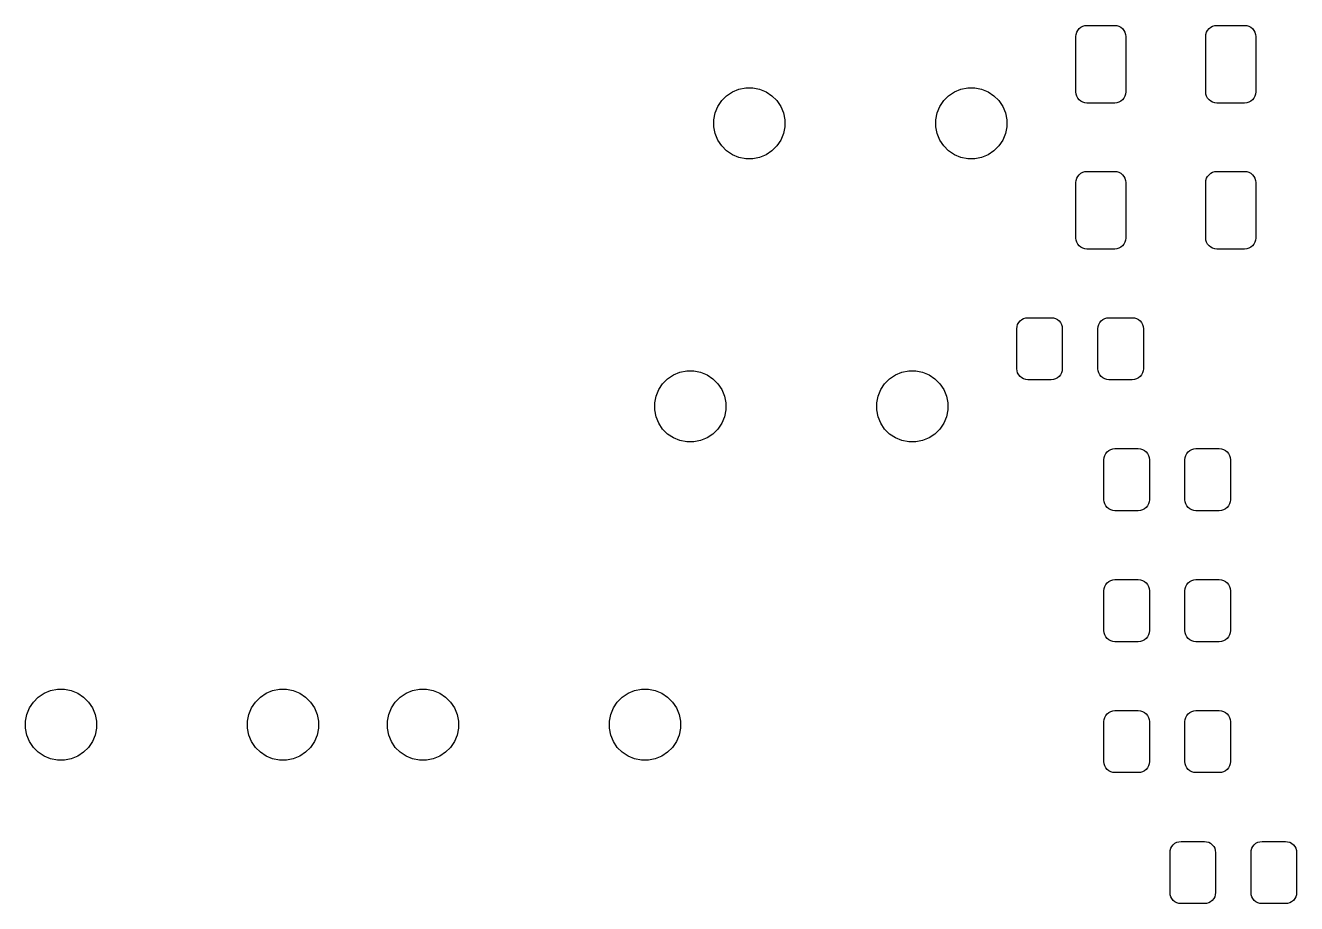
# Model space of a CAD drawing. Extents: x 30 to 486, y -172 to -28.
# Drawn here: x 457.84 to 486.46, y -102.9 to -83.11 of the extents above; entities that cross this region are included whole.
import ezdxf

# ---------------------------------------------------------------- set-up
doc = ezdxf.new("R2010")
doc.units = 0
doc.layers.add('BLACK', color=7, linetype='CONTINUOUS')

msp = doc.modelspace()

# ---------------------------------------------------------------- linework, layer by layer
at = {"layer": 'BLACK', "linetype": 'CONTINUOUS'}
for p, q in [((481.498, -83.3162), (481.512, -83.2693)), ((481.512, -83.2693), (481.535, -83.2261)), ((481.535, -83.2261), (481.566, -83.1882)), ((481.566, -83.1882), (481.604, -83.1571)), ((481.604, -83.1571), (481.647, -83.134)), ((481.647, -83.134), (481.694, -83.1198)), ((481.694, -83.1198), (481.743, -83.115)), ((481.743, -83.115), (482.368, -83.115)), ((482.368, -83.115), (482.417, -83.1198)), ((482.417, -83.1198), (482.464, -83.134)), ((482.464, -83.134), (482.507, -83.1571)), ((482.507, -83.1571), (482.545, -83.1882)), ((482.545, -83.1882), (482.576, -83.2261)), ((482.576, -83.2261), (482.599, -83.2693)), ((482.599, -83.2693), (482.613, -83.3162)), ((484.423, -83.3162), (484.437, -83.2693)), ((484.437, -83.2693), (484.46, -83.2261)), ((484.46, -83.2261), (484.491, -83.1882)), ((484.491, -83.1882), (484.529, -83.1571)), ((484.529, -83.1571), (484.572, -83.134)), ((484.572, -83.134), (484.619, -83.1198)), ((484.619, -83.1198), (484.668, -83.115)), ((484.668, -83.115), (485.293, -83.115)), ((485.293, -83.115), (485.342, -83.1198)), ((485.342, -83.1198), (485.389, -83.134)), ((485.389, -83.134), (485.432, -83.1571)), ((485.432, -83.1571), (485.47, -83.1882)), ((485.47, -83.1882), (485.501, -83.2261)), ((485.501, -83.2261), (485.524, -83.2693)), ((485.524, -83.2693), (485.538, -83.3162)), ((481.493, -83.365), (481.498, -83.3162)), ((481.493, -84.615), (481.493, -83.365)), ((482.613, -83.3162), (482.618, -83.365)), ((482.618, -83.365), (482.618, -84.615)), ((484.418, -83.365), (484.423, -83.3162)), ((484.418, -84.615), (484.418, -83.365)), ((485.538, -83.3162), (485.543, -83.365)), ((485.543, -83.365), (485.543, -84.615)), ((473.517, -84.81), (473.628, -84.6986)), ((473.628, -84.6986), (473.759, -84.611)), ((473.759, -84.611), (473.905, -84.5507)), ((473.905, -84.5507), (474.059, -84.52)), ((474.059, -84.52), (474.217, -84.52)), ((474.217, -84.52), (474.371, -84.5507)), ((474.371, -84.5507), (474.517, -84.611)), ((474.517, -84.611), (474.648, -84.6986)), ((474.648, -84.6986), (474.759, -84.81)), ((478.517, -84.81), (478.628, -84.6986)), ((478.628, -84.6986), (478.759, -84.611)), ((478.759, -84.611), (478.905, -84.5507)), ((478.905, -84.5507), (479.059, -84.52)), ((479.059, -84.52), (479.217, -84.52)), ((479.217, -84.52), (479.371, -84.5507)), ((479.371, -84.5507), (479.517, -84.611)), ((479.517, -84.611), (479.648, -84.6986)), ((479.648, -84.6986), (479.759, -84.81)), ((481.498, -84.6638), (481.493, -84.615)), ((481.512, -84.7107), (481.498, -84.6638)), ((481.535, -84.7539), (481.512, -84.7107)), ((482.599, -84.7107), (482.576, -84.7539)), ((482.613, -84.6638), (482.599, -84.7107)), ((482.618, -84.615), (482.613, -84.6638)), ((484.423, -84.6638), (484.418, -84.615)), ((484.437, -84.7107), (484.423, -84.6638)), ((484.46, -84.7539), (484.437, -84.7107)), ((485.524, -84.7107), (485.501, -84.7539)), ((485.538, -84.6638), (485.524, -84.7107)), ((485.543, -84.615), (485.538, -84.6638)), ((473.369, -85.0866), (473.429, -84.9411)), ((473.429, -84.9411), (473.517, -84.81)), ((474.759, -84.81), (474.847, -84.9411)), ((474.847, -84.9411), (474.907, -85.0866)), ((478.369, -85.0866), (478.429, -84.9411)), ((478.429, -84.9411), (478.517, -84.81)), ((479.759, -84.81), (479.847, -84.9411)), ((479.847, -84.9411), (479.907, -85.0866)), ((481.566, -84.7918), (481.535, -84.7539)), ((481.604, -84.8229), (481.566, -84.7918)), ((481.647, -84.846), (481.604, -84.8229)), ((481.694, -84.8602), (481.647, -84.846)), ((481.743, -84.865), (481.694, -84.8602)), ((482.368, -84.865), (481.743, -84.865)), ((482.417, -84.8602), (482.368, -84.865)), ((482.464, -84.846), (482.417, -84.8602)), ((482.507, -84.8229), (482.464, -84.846)), ((482.545, -84.7918), (482.507, -84.8229)), ((482.576, -84.7539), (482.545, -84.7918)), ((484.491, -84.7918), (484.46, -84.7539)), ((484.529, -84.8229), (484.491, -84.7918)), ((484.572, -84.846), (484.529, -84.8229)), ((484.619, -84.8602), (484.572, -84.846)), ((484.668, -84.865), (484.619, -84.8602)), ((485.293, -84.865), (484.668, -84.865)), ((485.342, -84.8602), (485.293, -84.865)), ((485.389, -84.846), (485.342, -84.8602)), ((485.432, -84.8229), (485.389, -84.846)), ((485.47, -84.7918), (485.432, -84.8229)), ((485.501, -84.7539), (485.47, -84.7918)), ((473.338, -85.2412), (473.369, -85.0866)), ((473.338, -85.3988), (473.338, -85.2412)), ((474.907, -85.0866), (474.938, -85.2412)), ((474.938, -85.2412), (474.938, -85.3988)), ((478.338, -85.2412), (478.369, -85.0866)), ((478.338, -85.3988), (478.338, -85.2412)), ((479.907, -85.0866), (479.938, -85.2412)), ((479.938, -85.2412), (479.938, -85.3988)), ((473.369, -85.5534), (473.338, -85.3988)), ((473.429, -85.6989), (473.369, -85.5534)), ((474.907, -85.5534), (474.847, -85.6989)), ((474.938, -85.3988), (474.907, -85.5534)), ((478.369, -85.5534), (478.338, -85.3988)), ((478.429, -85.6989), (478.369, -85.5534)), ((479.907, -85.5534), (479.847, -85.6989)), ((479.938, -85.3988), (479.907, -85.5534)), ((473.517, -85.83), (473.429, -85.6989)), ((473.628, -85.9414), (473.517, -85.83)), ((474.759, -85.83), (474.648, -85.9414)), ((474.847, -85.6989), (474.759, -85.83)), ((478.517, -85.83), (478.429, -85.6989)), ((478.628, -85.9414), (478.517, -85.83)), ((479.759, -85.83), (479.648, -85.9414)), ((479.847, -85.6989), (479.759, -85.83)), ((473.759, -86.029), (473.628, -85.9414)), ((473.905, -86.0893), (473.759, -86.029)), ((474.059, -86.12), (473.905, -86.0893)), ((474.217, -86.12), (474.059, -86.12)), ((474.371, -86.0893), (474.217, -86.12)), ((474.517, -86.029), (474.371, -86.0893)), ((474.648, -85.9414), (474.517, -86.029)), ((478.759, -86.029), (478.628, -85.9414)), ((478.905, -86.0893), (478.759, -86.029)), ((479.059, -86.12), (478.905, -86.0893)), ((479.217, -86.12), (479.059, -86.12)), ((479.371, -86.0893), (479.217, -86.12)), ((479.517, -86.029), (479.371, -86.0893)), ((479.648, -85.9414), (479.517, -86.029)), ((481.566, -86.4782), (481.604, -86.4471)), ((481.604, -86.4471), (481.647, -86.424)), ((481.647, -86.424), (481.694, -86.4098)), ((481.694, -86.4098), (481.743, -86.405)), ((481.743, -86.405), (482.368, -86.405)), ((482.368, -86.405), (482.417, -86.4098)), ((482.417, -86.4098), (482.464, -86.424)), ((482.464, -86.424), (482.507, -86.4471)), ((482.507, -86.4471), (482.545, -86.4782)), ((484.491, -86.4782), (484.529, -86.4471)), ((484.529, -86.4471), (484.572, -86.424)), ((484.572, -86.424), (484.619, -86.4098)), ((484.619, -86.4098), (484.668, -86.405)), ((484.668, -86.405), (485.293, -86.405)), ((485.293, -86.405), (485.342, -86.4098)), ((485.342, -86.4098), (485.389, -86.424)), ((485.389, -86.424), (485.432, -86.4471)), ((485.432, -86.4471), (485.47, -86.4782)), ((481.493, -86.655), (481.498, -86.6062)), ((481.493, -87.905), (481.493, -86.655)), ((481.498, -86.6062), (481.512, -86.5593)), ((481.512, -86.5593), (481.535, -86.5161)), ((481.535, -86.5161), (481.566, -86.4782)), ((482.545, -86.4782), (482.576, -86.5161)), ((482.576, -86.5161), (482.599, -86.5593)), ((482.599, -86.5593), (482.613, -86.6062)), ((482.613, -86.6062), (482.618, -86.655)), ((482.618, -86.655), (482.618, -87.905)), ((484.418, -86.655), (484.423, -86.6062)), ((484.418, -87.905), (484.418, -86.655)), ((484.423, -86.6062), (484.437, -86.5593)), ((484.437, -86.5593), (484.46, -86.5161)), ((484.46, -86.5161), (484.491, -86.4782)), ((485.47, -86.4782), (485.501, -86.5161)), ((485.501, -86.5161), (485.524, -86.5593)), ((485.524, -86.5593), (485.538, -86.6062)), ((485.538, -86.6062), (485.543, -86.655)), ((485.543, -86.655), (485.543, -87.905)), ((481.498, -87.9538), (481.493, -87.905)), ((481.512, -88.0007), (481.498, -87.9538)), ((481.535, -88.0439), (481.512, -88.0007)), ((481.566, -88.0818), (481.535, -88.0439)), ((481.604, -88.1129), (481.566, -88.0818)), ((481.647, -88.136), (481.604, -88.1129)), ((481.694, -88.1502), (481.647, -88.136)), ((481.743, -88.155), (481.694, -88.1502)), ((482.368, -88.155), (481.743, -88.155)), ((482.417, -88.1502), (482.368, -88.155)), ((482.464, -88.136), (482.417, -88.1502)), ((482.507, -88.1129), (482.464, -88.136)), ((482.545, -88.0818), (482.507, -88.1129)), ((482.576, -88.0439), (482.545, -88.0818)), ((482.599, -88.0007), (482.576, -88.0439)), ((482.613, -87.9538), (482.599, -88.0007)), ((482.618, -87.905), (482.613, -87.9538)), ((484.423, -87.9538), (484.418, -87.905)), ((484.437, -88.0007), (484.423, -87.9538)), ((484.46, -88.0439), (484.437, -88.0007)), ((484.491, -88.0818), (484.46, -88.0439)), ((484.529, -88.1129), (484.491, -88.0818)), ((484.572, -88.136), (484.529, -88.1129)), ((484.619, -88.1502), (484.572, -88.136)), ((484.668, -88.155), (484.619, -88.1502)), ((485.293, -88.155), (484.668, -88.155)), ((485.342, -88.1502), (485.293, -88.155)), ((485.389, -88.136), (485.342, -88.1502)), ((485.432, -88.1129), (485.389, -88.136)), ((485.47, -88.0818), (485.432, -88.1129)), ((485.501, -88.0439), (485.47, -88.0818)), ((485.524, -88.0007), (485.501, -88.0439)), ((485.538, -87.9538), (485.524, -88.0007)), ((485.543, -87.905), (485.538, -87.9538)), ((480.168, -89.9012), (480.182, -89.8543)), ((480.182, -89.8543), (480.205, -89.8111)), ((480.205, -89.8111), (480.236, -89.7732)), ((480.236, -89.7732), (480.274, -89.7421)), ((480.274, -89.7421), (480.317, -89.719)), ((480.317, -89.719), (480.364, -89.7048)), ((480.364, -89.7048), (480.413, -89.7)), ((480.413, -89.7), (480.938, -89.7)), ((480.938, -89.7), (480.987, -89.7048)), ((480.987, -89.7048), (481.034, -89.719)), ((481.034, -89.719), (481.077, -89.7421)), ((481.077, -89.7421), (481.115, -89.7732)), ((481.115, -89.7732), (481.146, -89.8111)), ((481.146, -89.8111), (481.169, -89.8543)), ((481.169, -89.8543), (481.183, -89.9012)), ((481.993, -89.9012), (482.007, -89.8543)), ((482.007, -89.8543), (482.03, -89.8111)), ((482.03, -89.8111), (482.061, -89.7732)), ((482.061, -89.7732), (482.099, -89.7421)), ((482.099, -89.7421), (482.142, -89.719)), ((482.142, -89.719), (482.189, -89.7048)), ((482.189, -89.7048), (482.238, -89.7)), ((482.238, -89.7), (482.763, -89.7)), ((482.763, -89.7), (482.812, -89.7048)), ((482.812, -89.7048), (482.859, -89.719)), ((482.859, -89.719), (482.902, -89.7421)), ((482.902, -89.7421), (482.94, -89.7732)), ((482.94, -89.7732), (482.971, -89.8111)), ((482.971, -89.8111), (482.994, -89.8543)), ((482.994, -89.8543), (483.008, -89.9012)), ((480.163, -89.95), (480.168, -89.9012)), ((480.163, -90.85), (480.163, -89.95)), ((481.183, -89.9012), (481.188, -89.95)), ((481.188, -89.95), (481.188, -90.85)), ((481.988, -89.95), (481.993, -89.9012)), ((481.988, -90.85), (481.988, -89.95)), ((483.008, -89.9012), (483.013, -89.95)), ((483.013, -89.95), (483.013, -90.85)), ((472.298, -91.0786), (472.429, -90.991)), ((472.429, -90.991), (472.575, -90.9307)), ((472.575, -90.9307), (472.729, -90.9)), ((472.729, -90.9), (472.887, -90.9)), ((472.887, -90.9), (473.041, -90.9307)), ((473.041, -90.9307), (473.187, -90.991)), ((473.187, -90.991), (473.318, -91.0786)), ((477.298, -91.0786), (477.429, -90.991)), ((477.429, -90.991), (477.575, -90.9307)), ((477.575, -90.9307), (477.729, -90.9)), ((477.729, -90.9), (477.887, -90.9)), ((477.887, -90.9), (478.041, -90.9307)), ((478.041, -90.9307), (478.187, -90.991)), ((478.187, -90.991), (478.318, -91.0786)), ((480.168, -90.8988), (480.163, -90.85)), ((480.182, -90.9457), (480.168, -90.8988)), ((480.205, -90.9889), (480.182, -90.9457)), ((480.236, -91.0268), (480.205, -90.9889)), ((480.274, -91.0579), (480.236, -91.0268)), ((481.115, -91.0268), (481.077, -91.0579)), ((481.146, -90.9889), (481.115, -91.0268)), ((481.169, -90.9457), (481.146, -90.9889)), ((481.183, -90.8988), (481.169, -90.9457)), ((481.188, -90.85), (481.183, -90.8988)), ((481.993, -90.8988), (481.988, -90.85)), ((482.007, -90.9457), (481.993, -90.8988)), ((482.03, -90.9889), (482.007, -90.9457)), ((482.061, -91.0268), (482.03, -90.9889)), ((482.099, -91.0579), (482.061, -91.0268)), ((482.94, -91.0268), (482.902, -91.0579)), ((482.971, -90.9889), (482.94, -91.0268)), ((482.994, -90.9457), (482.971, -90.9889)), ((483.008, -90.8988), (482.994, -90.9457)), ((483.013, -90.85), (483.008, -90.8988)), ((472.099, -91.3211), (472.187, -91.19)), ((472.187, -91.19), (472.298, -91.0786)), ((473.318, -91.0786), (473.429, -91.19)), ((473.429, -91.19), (473.517, -91.3211)), ((477.099, -91.3211), (477.187, -91.19)), ((477.187, -91.19), (477.298, -91.0786)), ((478.318, -91.0786), (478.429, -91.19)), ((478.429, -91.19), (478.517, -91.3211)), ((480.317, -91.081), (480.274, -91.0579)), ((480.364, -91.0952), (480.317, -91.081)), ((480.413, -91.1), (480.364, -91.0952)), ((480.938, -91.1), (480.413, -91.1)), ((480.987, -91.0952), (480.938, -91.1)), ((481.034, -91.081), (480.987, -91.0952)), ((481.077, -91.0579), (481.034, -91.081)), ((482.142, -91.081), (482.099, -91.0579)), ((482.189, -91.0952), (482.142, -91.081)), ((482.238, -91.1), (482.189, -91.0952)), ((482.763, -91.1), (482.238, -91.1)), ((482.812, -91.0952), (482.763, -91.1)), ((482.859, -91.081), (482.812, -91.0952)), ((482.902, -91.0579), (482.859, -91.081)), ((472.008, -91.6212), (472.039, -91.4666)), ((472.039, -91.4666), (472.099, -91.3211)), ((473.517, -91.3211), (473.577, -91.4666)), ((473.577, -91.4666), (473.608, -91.6212)), ((477.008, -91.6212), (477.039, -91.4666)), ((477.039, -91.4666), (477.099, -91.3211)), ((478.517, -91.3211), (478.577, -91.4666)), ((478.577, -91.4666), (478.608, -91.6212)), ((472.008, -91.7788), (472.008, -91.6212)), ((472.039, -91.9334), (472.008, -91.7788)), ((473.608, -91.7788), (473.577, -91.9334)), ((473.608, -91.6212), (473.608, -91.7788)), ((477.008, -91.7788), (477.008, -91.6212)), ((477.039, -91.9334), (477.008, -91.7788)), ((478.608, -91.7788), (478.577, -91.9334)), ((478.608, -91.6212), (478.608, -91.7788)), ((472.099, -92.0789), (472.039, -91.9334)), ((472.187, -92.21), (472.099, -92.0789)), ((473.517, -92.0789), (473.429, -92.21)), ((473.577, -91.9334), (473.517, -92.0789)), ((477.099, -92.0789), (477.039, -91.9334)), ((477.187, -92.21), (477.099, -92.0789)), ((478.517, -92.0789), (478.429, -92.21)), ((478.577, -91.9334), (478.517, -92.0789)), ((472.298, -92.3214), (472.187, -92.21)), ((472.429, -92.409), (472.298, -92.3214)), ((472.575, -92.4693), (472.429, -92.409)), ((473.187, -92.409), (473.041, -92.4693)), ((473.318, -92.3214), (473.187, -92.409)), ((473.429, -92.21), (473.318, -92.3214)), ((477.298, -92.3214), (477.187, -92.21)), ((477.429, -92.409), (477.298, -92.3214)), ((477.575, -92.4693), (477.429, -92.409)), ((478.187, -92.409), (478.041, -92.4693)), ((478.318, -92.3214), (478.187, -92.409)), ((478.429, -92.21), (478.318, -92.3214)), ((472.729, -92.5), (472.575, -92.4693)), ((472.887, -92.5), (472.729, -92.5)), ((473.041, -92.4693), (472.887, -92.5)), ((477.729, -92.5), (477.575, -92.4693)), ((477.887, -92.5), (477.729, -92.5)), ((478.041, -92.4693), (477.887, -92.5)), ((482.165, -92.7611), (482.196, -92.7232)), ((482.196, -92.7232), (482.234, -92.6921)), ((482.234, -92.6921), (482.277, -92.669)), ((482.277, -92.669), (482.324, -92.6548)), ((482.324, -92.6548), (482.373, -92.65)), ((482.373, -92.65), (482.898, -92.65)), ((482.898, -92.65), (482.947, -92.6548)), ((482.947, -92.6548), (482.994, -92.669)), ((482.994, -92.669), (483.037, -92.6921)), ((483.037, -92.6921), (483.075, -92.7232)), ((483.075, -92.7232), (483.106, -92.7611)), ((483.99, -92.7611), (484.021, -92.7232)), ((484.021, -92.7232), (484.059, -92.6921)), ((484.059, -92.6921), (484.102, -92.669)), ((484.102, -92.669), (484.149, -92.6548)), ((484.149, -92.6548), (484.198, -92.65)), ((484.198, -92.65), (484.723, -92.65)), ((484.723, -92.65), (484.772, -92.6548)), ((484.772, -92.6548), (484.819, -92.669)), ((484.819, -92.669), (484.862, -92.6921)), ((484.862, -92.6921), (484.9, -92.7232)), ((484.9, -92.7232), (484.931, -92.7611)), ((482.123, -92.9), (482.128, -92.8512)), ((482.123, -93.8), (482.123, -92.9)), ((482.128, -92.8512), (482.142, -92.8043)), ((482.142, -92.8043), (482.165, -92.7611)), ((483.106, -92.7611), (483.129, -92.8043)), ((483.129, -92.8043), (483.143, -92.8512)), ((483.143, -92.8512), (483.148, -92.9)), ((483.148, -92.9), (483.148, -93.8)), ((483.948, -92.9), (483.953, -92.8512)), ((483.948, -93.8), (483.948, -92.9)), ((483.953, -92.8512), (483.967, -92.8043)), ((483.967, -92.8043), (483.99, -92.7611)), ((484.931, -92.7611), (484.954, -92.8043)), ((484.954, -92.8043), (484.968, -92.8512)), ((484.968, -92.8512), (484.973, -92.9)), ((484.973, -92.9), (484.973, -93.8)), ((482.128, -93.8488), (482.123, -93.8)), ((482.142, -93.8957), (482.128, -93.8488)), ((483.143, -93.8488), (483.129, -93.8957)), ((483.148, -93.8), (483.143, -93.8488)), ((483.953, -93.8488), (483.948, -93.8)), ((483.967, -93.8957), (483.953, -93.8488)), ((484.968, -93.8488), (484.954, -93.8957)), ((484.973, -93.8), (484.968, -93.8488)), ((482.165, -93.9389), (482.142, -93.8957)), ((482.196, -93.9768), (482.165, -93.9389)), ((482.234, -94.0079), (482.196, -93.9768)), ((482.277, -94.031), (482.234, -94.0079)), ((482.324, -94.0452), (482.277, -94.031)), ((482.373, -94.05), (482.324, -94.0452)), ((482.898, -94.05), (482.373, -94.05)), ((482.947, -94.0452), (482.898, -94.05)), ((482.994, -94.031), (482.947, -94.0452)), ((483.037, -94.0079), (482.994, -94.031)), ((483.075, -93.9768), (483.037, -94.0079)), ((483.106, -93.9389), (483.075, -93.9768)), ((483.129, -93.8957), (483.106, -93.9389)), ((483.99, -93.9389), (483.967, -93.8957)), ((484.021, -93.9768), (483.99, -93.9389)), ((484.059, -94.0079), (484.021, -93.9768)), ((484.102, -94.031), (484.059, -94.0079)), ((484.149, -94.0452), (484.102, -94.031)), ((484.198, -94.05), (484.149, -94.0452)), ((484.723, -94.05), (484.198, -94.05)), ((484.772, -94.0452), (484.723, -94.05)), ((484.819, -94.031), (484.772, -94.0452)), ((484.862, -94.0079), (484.819, -94.031)), ((484.9, -93.9768), (484.862, -94.0079)), ((484.931, -93.9389), (484.9, -93.9768)), ((484.954, -93.8957), (484.931, -93.9389)), ((482.277, -95.619), (482.324, -95.6048)), ((482.324, -95.6048), (482.373, -95.6)), ((482.373, -95.6), (482.898, -95.6)), ((482.898, -95.6), (482.947, -95.6048)), ((482.947, -95.6048), (482.994, -95.619)), ((484.102, -95.619), (484.149, -95.6048)), ((484.149, -95.6048), (484.198, -95.6)), ((484.198, -95.6), (484.723, -95.6)), ((484.723, -95.6), (484.772, -95.6048)), ((484.772, -95.6048), (484.819, -95.619)), ((482.123, -95.85), (482.128, -95.8012)), ((482.123, -96.75), (482.123, -95.85)), ((482.128, -95.8012), (482.142, -95.7543)), ((482.142, -95.7543), (482.165, -95.7111)), ((482.165, -95.7111), (482.196, -95.6732)), ((482.196, -95.6732), (482.234, -95.6421)), ((482.234, -95.6421), (482.277, -95.619)), ((482.994, -95.619), (483.037, -95.6421)), ((483.037, -95.6421), (483.075, -95.6732)), ((483.075, -95.6732), (483.106, -95.7111)), ((483.106, -95.7111), (483.129, -95.7543)), ((483.129, -95.7543), (483.143, -95.8012)), ((483.143, -95.8012), (483.148, -95.85)), ((483.148, -95.85), (483.148, -96.75)), ((483.948, -95.85), (483.953, -95.8012)), ((483.948, -96.75), (483.948, -95.85)), ((483.953, -95.8012), (483.967, -95.7543)), ((483.967, -95.7543), (483.99, -95.7111)), ((483.99, -95.7111), (484.021, -95.6732)), ((484.021, -95.6732), (484.059, -95.6421)), ((484.059, -95.6421), (484.102, -95.619)), ((484.819, -95.619), (484.862, -95.6421)), ((484.862, -95.6421), (484.9, -95.6732)), ((484.9, -95.6732), (484.931, -95.7111)), ((484.931, -95.7111), (484.954, -95.7543)), ((484.954, -95.7543), (484.968, -95.8012)), ((484.968, -95.8012), (484.973, -95.85)), ((484.973, -95.85), (484.973, -96.75)), ((482.128, -96.7988), (482.123, -96.75)), ((483.148, -96.75), (483.143, -96.7988)), ((483.953, -96.7988), (483.948, -96.75)), ((484.973, -96.75), (484.968, -96.7988)), ((482.142, -96.8457), (482.128, -96.7988)), ((482.165, -96.8889), (482.142, -96.8457)), ((482.196, -96.9268), (482.165, -96.8889)), ((482.234, -96.9579), (482.196, -96.9268)), ((482.277, -96.981), (482.234, -96.9579)), ((482.324, -96.9952), (482.277, -96.981)), ((482.373, -97), (482.324, -96.9952)), ((482.898, -97), (482.373, -97)), ((482.947, -96.9952), (482.898, -97)), ((482.994, -96.981), (482.947, -96.9952)), ((483.037, -96.9579), (482.994, -96.981)), ((483.075, -96.9268), (483.037, -96.9579)), ((483.106, -96.8889), (483.075, -96.9268)), ((483.129, -96.8457), (483.106, -96.8889)), ((483.143, -96.7988), (483.129, -96.8457)), ((483.967, -96.8457), (483.953, -96.7988)), ((483.99, -96.8889), (483.967, -96.8457)), ((484.021, -96.9268), (483.99, -96.8889)), ((484.059, -96.9579), (484.021, -96.9268)), ((484.102, -96.981), (484.059, -96.9579)), ((484.149, -96.9952), (484.102, -96.981)), ((484.198, -97), (484.149, -96.9952)), ((484.723, -97), (484.198, -97)), ((484.772, -96.9952), (484.723, -97)), ((484.819, -96.981), (484.772, -96.9952)), ((484.862, -96.9579), (484.819, -96.981)), ((484.9, -96.9268), (484.862, -96.9579)), ((484.931, -96.8889), (484.9, -96.9268)), ((484.954, -96.8457), (484.931, -96.8889)), ((484.968, -96.7988), (484.954, -96.8457)), ((458.128, -98.2486), (458.259, -98.161)), ((458.259, -98.161), (458.405, -98.1007)), ((458.405, -98.1007), (458.559, -98.07)), ((458.559, -98.07), (458.717, -98.07)), ((458.717, -98.07), (458.871, -98.1007)), ((458.871, -98.1007), (459.017, -98.161)), ((459.017, -98.161), (459.148, -98.2486)), ((463.128, -98.2486), (463.259, -98.161)), ((463.259, -98.161), (463.405, -98.1007)), ((463.405, -98.1007), (463.559, -98.07)), ((463.559, -98.07), (463.717, -98.07)), ((463.717, -98.07), (463.871, -98.1007)), ((463.871, -98.1007), (464.017, -98.161)), ((464.017, -98.161), (464.148, -98.2486)), ((466.278, -98.2486), (466.409, -98.161)), ((466.409, -98.161), (466.555, -98.1007)), ((466.555, -98.1007), (466.709, -98.07)), ((466.709, -98.07), (466.867, -98.07)), ((466.867, -98.07), (467.021, -98.1007)), ((467.021, -98.1007), (467.167, -98.161)), ((467.167, -98.161), (467.298, -98.2486)), ((471.278, -98.2486), (471.409, -98.161)), ((471.409, -98.161), (471.555, -98.1007)), ((471.555, -98.1007), (471.709, -98.07)), ((471.709, -98.07), (471.867, -98.07)), ((471.867, -98.07), (472.021, -98.1007)), ((472.021, -98.1007), (472.167, -98.161)), ((472.167, -98.161), (472.298, -98.2486)), ((457.929, -98.4911), (458.017, -98.36)), ((458.017, -98.36), (458.128, -98.2486)), ((459.148, -98.2486), (459.259, -98.36)), ((459.259, -98.36), (459.347, -98.4911)), ((462.929, -98.4911), (463.017, -98.36)), ((463.017, -98.36), (463.128, -98.2486)), ((464.148, -98.2486), (464.259, -98.36)), ((464.259, -98.36), (464.347, -98.4911)), ((466.079, -98.4911), (466.167, -98.36)), ((466.167, -98.36), (466.278, -98.2486)), ((467.298, -98.2486), (467.409, -98.36)), ((467.409, -98.36), (467.497, -98.4911)), ((471.079, -98.4911), (471.167, -98.36)), ((471.167, -98.36), (471.278, -98.2486)), ((472.298, -98.2486), (472.409, -98.36)), ((472.409, -98.36), (472.497, -98.4911)), ((457.838, -98.7912), (457.869, -98.6366)), ((457.869, -98.6366), (457.929, -98.4911)), ((459.347, -98.4911), (459.407, -98.6366)), ((459.407, -98.6366), (459.438, -98.7912)), ((462.838, -98.7912), (462.869, -98.6366)), ((462.869, -98.6366), (462.929, -98.4911)), ((464.347, -98.4911), (464.407, -98.6366)), ((464.407, -98.6366), (464.438, -98.7912)), ((465.988, -98.7912), (466.019, -98.6366)), ((466.019, -98.6366), (466.079, -98.4911)), ((467.497, -98.4911), (467.557, -98.6366)), ((467.557, -98.6366), (467.588, -98.7912)), ((470.988, -98.7912), (471.019, -98.6366)), ((471.019, -98.6366), (471.079, -98.4911)), ((472.497, -98.4911), (472.557, -98.6366)), ((472.557, -98.6366), (472.588, -98.7912)), ((482.123, -98.8), (482.128, -98.7512)), ((482.128, -98.7512), (482.142, -98.7043)), ((482.142, -98.7043), (482.165, -98.6611)), ((482.165, -98.6611), (482.196, -98.6232)), ((482.196, -98.6232), (482.234, -98.5921)), ((482.234, -98.5921), (482.277, -98.569)), ((482.277, -98.569), (482.324, -98.5548)), ((482.324, -98.5548), (482.373, -98.55)), ((482.373, -98.55), (482.898, -98.55)), ((482.898, -98.55), (482.947, -98.5548)), ((482.947, -98.5548), (482.994, -98.569)), ((482.994, -98.569), (483.037, -98.5921)), ((483.037, -98.5921), (483.075, -98.6232)), ((483.075, -98.6232), (483.106, -98.6611)), ((483.106, -98.6611), (483.129, -98.7043)), ((483.129, -98.7043), (483.143, -98.7512)), ((483.143, -98.7512), (483.148, -98.8)), ((483.948, -98.8), (483.953, -98.7512)), ((483.953, -98.7512), (483.967, -98.7043)), ((483.967, -98.7043), (483.99, -98.6611)), ((483.99, -98.6611), (484.021, -98.6232)), ((484.021, -98.6232), (484.059, -98.5921)), ((484.059, -98.5921), (484.102, -98.569)), ((484.102, -98.569), (484.149, -98.5548)), ((484.149, -98.5548), (484.198, -98.55)), ((484.198, -98.55), (484.723, -98.55)), ((484.723, -98.55), (484.772, -98.5548)), ((484.772, -98.5548), (484.819, -98.569)), ((484.819, -98.569), (484.862, -98.5921)), ((484.862, -98.5921), (484.9, -98.6232)), ((484.9, -98.6232), (484.931, -98.6611)), ((484.931, -98.6611), (484.954, -98.7043)), ((484.954, -98.7043), (484.968, -98.7512)), ((484.968, -98.7512), (484.973, -98.8)), ((457.838, -98.9488), (457.838, -98.7912)), ((457.869, -99.1034), (457.838, -98.9488)), ((459.438, -98.9488), (459.407, -99.1034)), ((459.438, -98.7912), (459.438, -98.9488)), ((462.838, -98.9488), (462.838, -98.7912)), ((462.869, -99.1034), (462.838, -98.9488)), ((464.438, -98.9488), (464.407, -99.1034)), ((464.438, -98.7912), (464.438, -98.9488)), ((465.988, -98.9488), (465.988, -98.7912)), ((466.019, -99.1034), (465.988, -98.9488)), ((467.588, -98.9488), (467.557, -99.1034)), ((467.588, -98.7912), (467.588, -98.9488)), ((470.988, -98.9488), (470.988, -98.7912)), ((471.019, -99.1034), (470.988, -98.9488)), ((472.588, -98.9488), (472.557, -99.1034)), ((472.588, -98.7912), (472.588, -98.9488)), ((482.123, -99.7), (482.123, -98.8)), ((483.148, -98.8), (483.148, -99.7)), ((483.948, -99.7), (483.948, -98.8)), ((484.973, -98.8), (484.973, -99.7)), ((457.929, -99.2489), (457.869, -99.1034)), ((458.017, -99.38), (457.929, -99.2489)), ((459.347, -99.2489), (459.259, -99.38)), ((459.407, -99.1034), (459.347, -99.2489)), ((462.929, -99.2489), (462.869, -99.1034)), ((463.017, -99.38), (462.929, -99.2489)), ((464.347, -99.2489), (464.259, -99.38)), ((464.407, -99.1034), (464.347, -99.2489)), ((466.079, -99.2489), (466.019, -99.1034)), ((466.167, -99.38), (466.079, -99.2489)), ((467.497, -99.2489), (467.409, -99.38)), ((467.557, -99.1034), (467.497, -99.2489)), ((471.079, -99.2489), (471.019, -99.1034)), ((471.167, -99.38), (471.079, -99.2489)), ((472.497, -99.2489), (472.409, -99.38)), ((472.557, -99.1034), (472.497, -99.2489)), ((458.128, -99.4914), (458.017, -99.38)), ((458.259, -99.579), (458.128, -99.4914)), ((458.405, -99.6393), (458.259, -99.579)), ((459.017, -99.579), (458.871, -99.6393)), ((459.148, -99.4914), (459.017, -99.579)), ((459.259, -99.38), (459.148, -99.4914)), ((463.128, -99.4914), (463.017, -99.38)), ((463.259, -99.579), (463.128, -99.4914)), ((463.405, -99.6393), (463.259, -99.579)), ((464.017, -99.579), (463.871, -99.6393)), ((464.148, -99.4914), (464.017, -99.579)), ((464.259, -99.38), (464.148, -99.4914)), ((466.278, -99.4914), (466.167, -99.38)), ((466.409, -99.579), (466.278, -99.4914)), ((466.555, -99.6393), (466.409, -99.579)), ((467.167, -99.579), (467.021, -99.6393)), ((467.298, -99.4914), (467.167, -99.579)), ((467.409, -99.38), (467.298, -99.4914)), ((471.278, -99.4914), (471.167, -99.38)), ((471.409, -99.579), (471.278, -99.4914)), ((471.555, -99.6393), (471.409, -99.579)), ((472.167, -99.579), (472.021, -99.6393)), ((472.298, -99.4914), (472.167, -99.579)), ((472.409, -99.38), (472.298, -99.4914)), ((458.559, -99.67), (458.405, -99.6393)), ((458.717, -99.67), (458.559, -99.67)), ((458.871, -99.6393), (458.717, -99.67)), ((463.559, -99.67), (463.405, -99.6393)), ((463.717, -99.67), (463.559, -99.67)), ((463.871, -99.6393), (463.717, -99.67)), ((466.709, -99.67), (466.555, -99.6393)), ((466.867, -99.67), (466.709, -99.67)), ((467.021, -99.6393), (466.867, -99.67)), ((471.709, -99.67), (471.555, -99.6393)), ((471.867, -99.67), (471.709, -99.67)), ((472.021, -99.6393), (471.867, -99.67)), ((482.128, -99.7488), (482.123, -99.7)), ((482.142, -99.7957), (482.128, -99.7488)), ((482.165, -99.8389), (482.142, -99.7957)), ((482.196, -99.8768), (482.165, -99.8389)), ((482.234, -99.9079), (482.196, -99.8768)), ((483.075, -99.8768), (483.037, -99.9079)), ((483.106, -99.8389), (483.075, -99.8768)), ((483.129, -99.7957), (483.106, -99.8389)), ((483.143, -99.7488), (483.129, -99.7957)), ((483.148, -99.7), (483.143, -99.7488)), ((483.953, -99.7488), (483.948, -99.7)), ((483.967, -99.7957), (483.953, -99.7488)), ((483.99, -99.8389), (483.967, -99.7957)), ((484.021, -99.8768), (483.99, -99.8389)), ((484.059, -99.9079), (484.021, -99.8768)), ((484.9, -99.8768), (484.862, -99.9079)), ((484.931, -99.8389), (484.9, -99.8768)), ((484.954, -99.7957), (484.931, -99.8389)), ((484.968, -99.7488), (484.954, -99.7957)), ((484.973, -99.7), (484.968, -99.7488)), ((482.277, -99.931), (482.234, -99.9079)), ((482.324, -99.9452), (482.277, -99.931)), ((482.373, -99.95), (482.324, -99.9452)), ((482.898, -99.95), (482.373, -99.95)), ((482.947, -99.9452), (482.898, -99.95)), ((482.994, -99.931), (482.947, -99.9452)), ((483.037, -99.9079), (482.994, -99.931)), ((484.102, -99.931), (484.059, -99.9079)), ((484.149, -99.9452), (484.102, -99.931)), ((484.198, -99.95), (484.149, -99.9452)), ((484.723, -99.95), (484.198, -99.95)), ((484.772, -99.9452), (484.723, -99.95)), ((484.819, -99.931), (484.772, -99.9452)), ((484.862, -99.9079), (484.819, -99.931)), ((483.632, -101.654), (483.655, -101.611)), ((483.655, -101.611), (483.686, -101.573)), ((483.686, -101.573), (483.724, -101.542)), ((483.724, -101.542), (483.767, -101.519)), ((483.767, -101.519), (483.814, -101.505)), ((483.814, -101.505), (483.863, -101.5)), ((483.863, -101.5), (484.388, -101.5)), ((484.388, -101.5), (484.437, -101.505)), ((484.437, -101.505), (484.484, -101.519)), ((484.484, -101.519), (484.527, -101.542)), ((484.527, -101.542), (484.565, -101.573)), ((484.565, -101.573), (484.596, -101.611)), ((484.596, -101.611), (484.619, -101.654)), ((485.457, -101.654), (485.48, -101.611)), ((485.48, -101.611), (485.511, -101.573)), ((485.511, -101.573), (485.549, -101.542)), ((485.549, -101.542), (485.592, -101.519)), ((485.592, -101.519), (485.639, -101.505)), ((485.639, -101.505), (485.688, -101.5)), ((485.688, -101.5), (486.213, -101.5)), ((486.213, -101.5), (486.262, -101.505)), ((486.262, -101.505), (486.309, -101.519)), ((486.309, -101.519), (486.352, -101.542)), ((486.352, -101.542), (486.39, -101.573)), ((486.39, -101.573), (486.421, -101.611)), ((486.421, -101.611), (486.444, -101.654)), ((483.613, -101.75), (483.618, -101.701)), ((483.613, -102.65), (483.613, -101.75)), ((483.618, -101.701), (483.632, -101.654)), ((484.619, -101.654), (484.633, -101.701)), ((484.633, -101.701), (484.638, -101.75)), ((484.638, -101.75), (484.638, -102.65)), ((485.438, -101.75), (485.443, -101.701)), ((485.438, -102.65), (485.438, -101.75)), ((485.443, -101.701), (485.457, -101.654)), ((486.444, -101.654), (486.458, -101.701)), ((486.458, -101.701), (486.463, -101.75)), ((486.463, -101.75), (486.463, -102.65)), ((483.618, -102.699), (483.613, -102.65)), ((483.632, -102.746), (483.618, -102.699)), ((483.655, -102.789), (483.632, -102.746)), ((484.619, -102.746), (484.596, -102.789)), ((484.633, -102.699), (484.619, -102.746)), ((484.638, -102.65), (484.633, -102.699)), ((485.443, -102.699), (485.438, -102.65)), ((485.457, -102.746), (485.443, -102.699)), ((485.48, -102.789), (485.457, -102.746)), ((486.444, -102.746), (486.421, -102.789)), ((486.458, -102.699), (486.444, -102.746)), ((486.463, -102.65), (486.458, -102.699)), ((483.686, -102.827), (483.655, -102.789)), ((483.724, -102.858), (483.686, -102.827)), ((483.767, -102.881), (483.724, -102.858)), ((483.814, -102.895), (483.767, -102.881)), ((483.863, -102.9), (483.814, -102.895)), ((484.388, -102.9), (483.863, -102.9)), ((484.437, -102.895), (484.388, -102.9)), ((484.484, -102.881), (484.437, -102.895)), ((484.527, -102.858), (484.484, -102.881)), ((484.565, -102.827), (484.527, -102.858)), ((484.596, -102.789), (484.565, -102.827)), ((485.511, -102.827), (485.48, -102.789)), ((485.549, -102.858), (485.511, -102.827)), ((485.592, -102.881), (485.549, -102.858)), ((485.639, -102.895), (485.592, -102.881)), ((485.688, -102.9), (485.639, -102.895)), ((486.213, -102.9), (485.688, -102.9)), ((486.262, -102.895), (486.213, -102.9)), ((486.309, -102.881), (486.262, -102.895)), ((486.352, -102.858), (486.309, -102.881)), ((486.39, -102.827), (486.352, -102.858)), ((486.421, -102.789), (486.39, -102.827))]:
    msp.add_line(p, q, dxfattribs=at)

doc.saveas('drawing.dxf')
